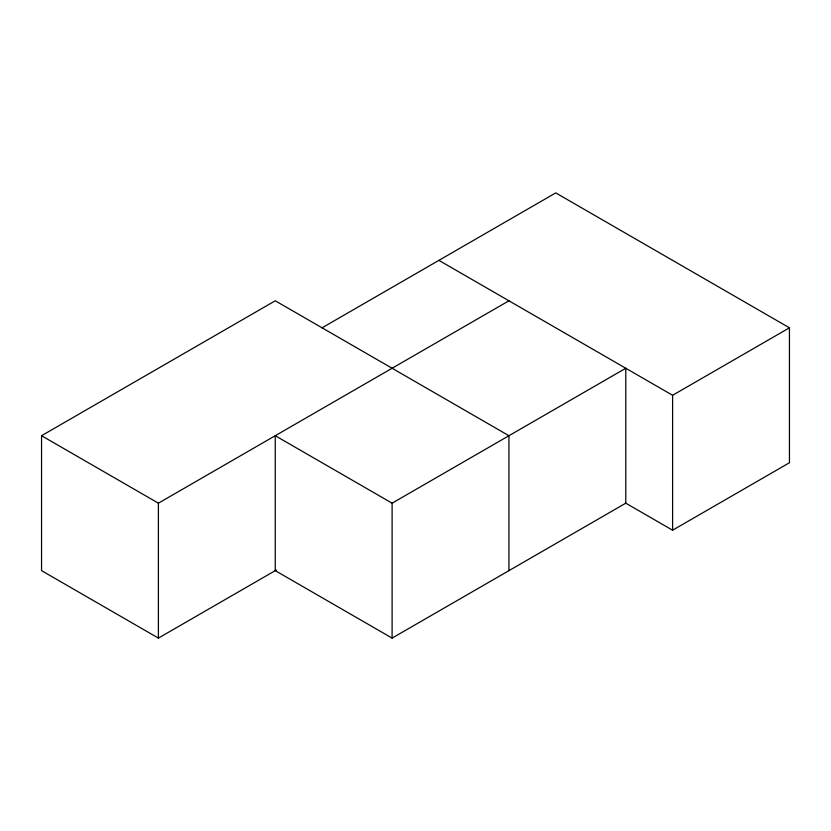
<?xml version="1.0" encoding="UTF-8"?>
<svg xmlns="http://www.w3.org/2000/svg" width="831" height="831" viewBox="0 0 831 831"><rect width="100%" height="100%" fill="white"/><g stroke="black" fill="none" stroke-linecap="round" stroke-linejoin="round"><path stroke-width="1.25" d="M276.37 569.993L158.399 638.104L41.55 570.637L41.55 435.714L275.248 300.791L508.936 435.714L508.936 570.637M322.064 327.819L555.752 192.896L789.45 327.819L789.45 462.742L672.601 530.209L625.411 502.963M41.55 435.714L158.399 503.181L508.936 300.791M392.097 503.181L625.785 368.258L625.785 503.181L392.097 638.104L275.248 570.637L275.248 435.714L392.097 503.181L392.097 638.104M438.903 260.363L672.601 395.286L789.45 327.819M672.601 395.286L672.601 530.209M158.399 503.181L158.399 638.104"/></g></svg>
